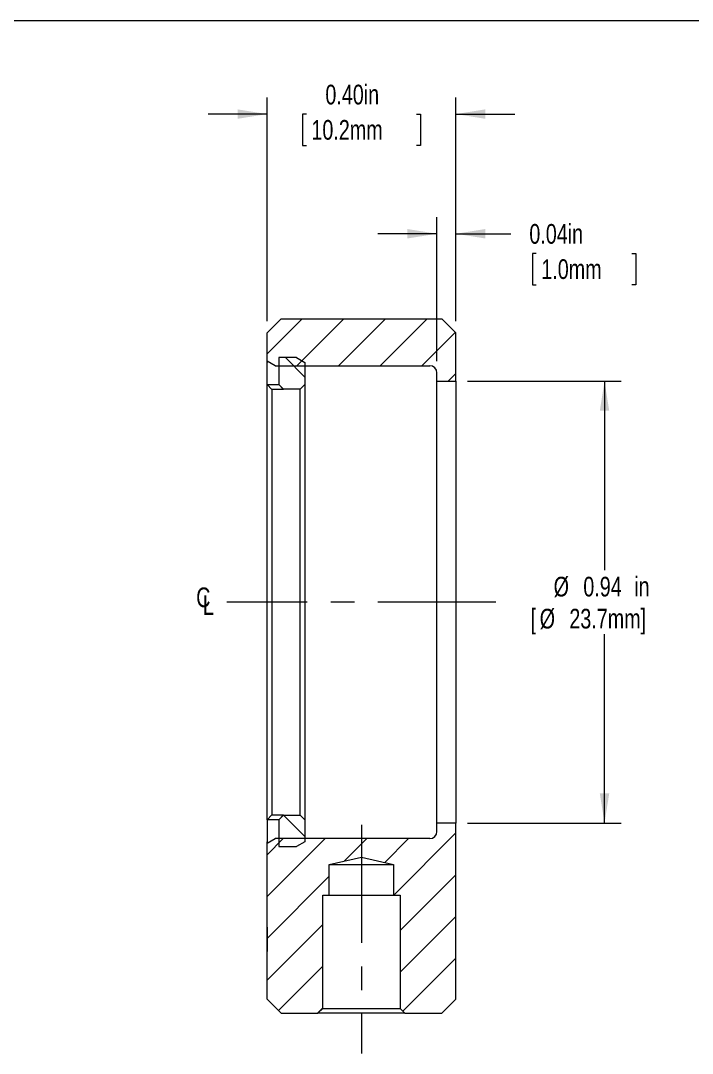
# Model space of a CAD drawing. Header units: inches. Extents: x 0.1 to 10.9, y 0 to 8.5.
# Drawn here: x 5.82 to 8.666, y 4.079 to 8.451 of the extents above; entities that cross this region are included whole.
import ezdxf

# ---------------------------------------------------------------- set-up
doc = ezdxf.new("R2010")
doc.units = ezdxf.units.IN
doc.header["$MEASUREMENT"] = 0
doc.linetypes.add('CENTERX2', pattern=[0.8, 0.5, -0.1, 0.1, -0.1])
doc.styles.add('SLDTEXTSTYLE0', font='TXT', dxfattribs={"width": 0.75})
doc.dimstyles.new('SLDDIMSTYLE6', dxfattribs={"dimtxt": 0.083333, "dimasz": 0.125, "dimexe": 0, "dimexo": 0.0625, "dimgap": 0.020833, "dimtad": 0, "dimtih": 1, "dimtoh": 1, "dimlfac": 0.5, "dimrnd": 1e-09, "dimdsep": 46, "dimtxsty": 'SLDTEXTSTYLE0', "dimsah": 1, "dimcen": 0.09, "dimadec": 0, "dimazin": 2, "dimtfac": 1, "dimtofl": 0, "dimtmove": 0, "dimatfit": 3, "dimfxl": 1, "dimfrac": 2, "dimtolj": 1, "dimtzin": 12, "dimarcsym": 0})
doc.dimstyles.new('SLDDIMSTYLE7', dxfattribs={"dimtxt": 0.083333, "dimasz": 0.125, "dimexe": 0, "dimexo": 0.0625, "dimgap": 0.020833, "dimtad": 0, "dimtih": 1, "dimtoh": 1, "dimlfac": 0.5, "dimrnd": 1e-09, "dimdsep": 46, "dimtxsty": 'SLDTEXTSTYLE0', "dimsah": 1, "dimcen": 0.09, "dimadec": 0, "dimazin": 2, "dimtfac": 1, "dimtmove": 0, "dimatfit": 0, "dimfxl": 1, "dimfrac": 2, "dimtolj": 1, "dimtzin": 12, "dimarcsym": 0})
doc.dimstyles.new('SLDDIMSTYLE8', dxfattribs={"dimtxt": 0.083333, "dimasz": 0.125, "dimexe": 0, "dimexo": 0.0625, "dimgap": 0.020833, "dimtad": 0, "dimtih": 1, "dimtoh": 1, "dimlfac": 0.5, "dimrnd": 1e-09, "dimzin": 0, "dimdsep": 46, "dimtxsty": 'SLDTEXTSTYLE0', "dimsah": 1, "dimcen": 0.09, "dimadec": 0, "dimazin": 0, "dimtfac": 1, "dimtmove": 0, "dimatfit": 0, "dimfxl": 1, "dimfrac": 2, "dimtolj": 1, "dimtzin": 12, "dimarcsym": 0})

# ---------------------------------------------------------------- blocks, each defined once
blk = doc.blocks.new('_D_5')
at = {"color": 8, "linetype": 'Continuous', "lineweight": 0}
for p, q in [((7.7137, 6.924), (8.3636, 6.924)), ((8.2936, 6.924), (8.2936, 6.1246)), ((8.2936, 5.054), (8.2936, 5.8533)), ((7.7137, 5.054), (8.3636, 5.054))]:
    blk.add_line(p, q, dxfattribs=at)
for points in [[(8.2936, 6.924), (8.2736, 6.799), (8.3136, 6.799)], [(8.2936, 5.054), (8.3136, 5.179), (8.2736, 5.179)]]:
    blk.add_solid(points, dxfattribs=at)
at = {"color": 8, "linetype": 'Continuous', "lineweight": 0, "attachment_point": 1, "style": 'SLDTEXTSTYLE0'}
for s, insert, char_height in [('%%c', (8.078, 6.0964), 0.08333), ('0.94', (8.2038, 6.0964), 0.08333), ('in', (8.4193, 6.0964), 0.08333), ('[', (7.9798, 5.9608), 0.0833), ('%%c', (8.0189, 5.9608), 0.08333), ('23.7mm]', (8.1446, 5.9608), 0.08333)]:
    blk.add_mtext(s, dxfattribs=dict(at, insert=insert, char_height=char_height))
blk = doc.blocks.new('_D_6')
at = {"color": 8, "linetype": 'Continuous', "lineweight": 0}
for p, q in [((7.5837, 7.0098), (7.5837, 7.6185)), ((7.6637, 7.179), (7.6637, 7.6185)), ((7.5837, 7.5485), (7.3337, 7.5485)), ((7.6637, 7.5485), (7.8968, 7.5485)), ((8.0047, 7.4654), (7.9878, 7.4654)), ((7.9878, 7.4654), (7.9878, 7.3329)), ((8.4091, 7.4654), (8.426, 7.4654)), ((8.426, 7.4654), (8.426, 7.3329)), ((7.9878, 7.3329), (8.0047, 7.3329)), ((8.426, 7.3329), (8.4091, 7.3329))]:
    blk.add_line(p, q, dxfattribs=at)
for points in [[(7.5837, 7.5485), (7.4587, 7.5685), (7.4587, 7.5285)], [(7.6637, 7.5485), (7.7887, 7.5285), (7.7887, 7.5685)]]:
    blk.add_solid(points, dxfattribs=at)
at = {"color": 8, "linetype": 'Continuous', "lineweight": 0, "char_height": 0.08333, "attachment_point": 1, "style": 'SLDTEXTSTYLE0'}
for s, insert in [('0.04in', (7.9751, 7.5897)), ('1.0mm', (8.0258, 7.4404))]:
    blk.add_mtext(s, dxfattribs=dict(at, insert=insert))
blk = doc.blocks.new('_D_7')
at = {"color": 8, "linetype": 'Continuous', "lineweight": 0}
for p, q in [((6.8637, 7.179), (6.8637, 8.1251)), ((7.6637, 7.179), (7.6637, 8.1251)), ((6.8637, 8.0551), (6.6137, 8.0551)), ((7.0307, 8.0551), (7.0138, 8.0551)), ((7.0138, 8.0551), (7.0138, 7.9227)), ((7.4967, 8.0551), (7.5136, 8.0551)), ((7.5136, 8.0551), (7.5136, 7.9227)), ((7.6637, 8.0551), (7.9137, 8.0551)), ((7.0138, 7.9227), (7.0307, 7.9227)), ((7.5136, 7.9227), (7.4967, 7.9227))]:
    blk.add_line(p, q, dxfattribs=at)
for points in [[(6.8637, 8.0551), (6.7387, 8.0751), (6.7387, 8.0351)], [(7.6637, 8.0551), (7.7887, 8.0351), (7.7887, 8.0751)]]:
    blk.add_solid(points, dxfattribs=at)
at = {"color": 8, "linetype": 'Continuous', "lineweight": 0, "char_height": 0.08333, "attachment_point": 1, "style": 'SLDTEXTSTYLE0'}
for s, insert in [('0.40in', (7.111, 8.1794)), ('10.2mm', (7.0518, 8.0301))]:
    blk.add_mtext(s, dxfattribs=dict(at, insert=insert))
blk = doc.blocks.new('SW_SYMBOL_MOD_CL')
at = {"color": 0, "linetype": 'Continuous', "lineweight": 0, "char_height": 30.8, "attachment_point": 5, "style": 'SLDTEXTSTYLE0'}
for s, insert in [('C', (15.7, 23.6)), ('L', (23.6, 11.8))]:
    blk.add_mtext(s, dxfattribs=dict(at, insert=insert))

msp = doc.modelspace()

# ---------------------------------------------------------------- hatches: boundary and pattern name
at = {"linetype": 'Continuous', "lineweight": 0}
h = msp.add_hatch(dxfattribs=at)
h.set_pattern_fill('ANSI31', style=0)
edge = h.paths.add_edge_path(flags=0)
edge.add_line((7.5837, 6.924), (7.6637, 6.924))
edge.add_line((7.6637, 6.924), (7.6637, 7.129))
edge.add_line((7.6637, 7.129), (7.6037, 7.189))
edge.add_line((7.6037, 7.189), (6.9237, 7.189))
edge.add_line((6.9237, 7.189), (6.8637, 7.129))
edge.add_line((6.8637, 7.129), (6.8637, 7.0098))
edge.add_line((6.8637, 7.0098), (6.8984, 6.9898))
edge.add_line((6.8984, 6.9898), (7.5537, 6.9898))
edge.add_arc((7.5537, 6.9598), 0.03, 0, 90, ccw=False)
edge.add_line((7.5837, 6.9598), (7.5837, 6.924))
h = msp.add_hatch(dxfattribs=at)
h.set_pattern_fill('ANSI31', angle=90, style=0)
h.paths.add_polyline_path([(7.0237, 7.004), (6.9891, 7.024), (6.9137, 7.024), (6.9137, 6.911), (6.9337, 6.891), (7.0037, 6.891), (7.0237, 6.911)], flags=0)
h = msp.add_hatch(dxfattribs=at)
h.set_pattern_fill('ANSI31', angle=90, style=0)
h.paths.add_polyline_path([(6.9137, 5.067), (6.9137, 4.954), (6.9891, 4.954), (7.0237, 4.974), (7.0237, 5.067), (7.0037, 5.087), (6.9337, 5.087)], flags=0)
h = msp.add_hatch(dxfattribs=at)
h.set_pattern_fill('ANSI31', style=0)
edge = h.paths.add_edge_path(flags=0)
edge.add_line((6.8637, 4.6125), (6.8639, 4.6125))
edge.add_line((6.8639, 4.6125), (6.8639, 4.5106))
edge.add_line((6.8639, 4.5106), (6.8637, 4.5106))
edge.add_line((6.8637, 4.5106), (6.8637, 4.309))
edge.add_line((6.8637, 4.309), (6.9237, 4.249))
edge.add_line((6.9237, 4.249), (7.0797, 4.249))
edge.add_line((7.0797, 4.249), (7.0997, 4.269))
edge.add_line((7.0997, 4.269), (7.0997, 4.749))
edge.add_line((7.0997, 4.749), (7.1277, 4.749))
edge.add_line((7.1277, 4.749), (7.1277, 4.879))
edge.add_line((7.1277, 4.879), (7.2637, 4.9091))
edge.add_line((7.2637, 4.9091), (7.3997, 4.879))
edge.add_line((7.3997, 4.879), (7.3997, 4.749))
edge.add_line((7.3997, 4.749), (7.4277, 4.749))
edge.add_line((7.4277, 4.749), (7.4277, 4.269))
edge.add_line((7.4277, 4.269), (7.4477, 4.249))
edge.add_line((7.4477, 4.249), (7.6037, 4.249))
edge.add_line((7.6037, 4.249), (7.6637, 4.309))
edge.add_line((7.6637, 4.309), (7.6637, 5.054))
edge.add_line((7.6637, 5.054), (7.5837, 5.054))
edge.add_line((7.5837, 5.054), (7.5837, 5.0182))
edge.add_arc((7.5537, 5.0182), 0.03, 270, 360, ccw=False)
edge.add_line((7.5537, 4.9882), (6.8984, 4.9882))
edge.add_line((6.8984, 4.9882), (6.8637, 4.9682))
edge.add_line((6.8637, 4.9682), (6.8637, 4.8452))
edge.add_line((6.8637, 4.8452), (6.8639, 4.8452))
edge.add_line((6.8639, 4.8452), (6.8639, 4.689))
edge.add_line((6.8639, 4.689), (6.8637, 4.689))
edge.add_line((6.8637, 4.689), (6.8637, 4.6125))

# ---------------------------------------------------------------- linework, layer by layer
at = {"color": 7, "linetype": 'Continuous', "lineweight": 0}
for p, q in [((0.0622, 8.4506), (10.9445, 8.4506)), ((6.8637, 7.129), (6.9237, 7.189)), ((6.9237, 7.189), (7.6037, 7.189)), ((7.6037, 7.189), (7.6637, 7.129)), ((6.8637, 7.0098), (6.8637, 7.129)), ((7.6637, 6.924), (7.6637, 7.129)), ((6.8984, 6.9898), (6.8637, 7.0098)), ((6.8637, 7.0035), (6.8637, 7.0098)), ((6.8687, 7.0064), (6.8637, 7.0035)), ((6.8637, 6.9104), (6.8637, 7.0035)), ((6.9137, 7.024), (6.9137, 6.911)), ((6.9891, 7.024), (6.9137, 7.024)), ((6.9891, 7.024), (7.0237, 7.004)), ((7.0237, 7.004), (7.0237, 6.911)), ((6.8984, 6.9898), (7.5537, 6.9898)), ((6.8984, 6.9898), (6.8984, 6.9893)), ((7.5837, 6.924), (7.5837, 6.9598)), ((6.8637, 6.9104), (6.9137, 6.9104)), ((6.8637, 6.9104), (6.8637, 6.9104)), ((6.8637, 6.9104), (6.8837, 6.8895)), ((6.8637, 5.0675), (6.8637, 6.9104)), ((6.9337, 6.891), (6.9137, 6.911)), ((6.9137, 6.9104), (6.9137, 6.911)), ((6.9137, 6.9104), (6.9337, 6.8895)), ((6.9137, 6.9104), (6.9137, 6.9104)), ((7.0237, 6.911), (7.0037, 6.891)), ((7.0237, 6.911), (7.0237, 5.067)), ((7.5837, 6.924), (7.6637, 6.924)), ((7.5837, 5.054), (7.5837, 6.924)), ((7.6637, 6.924), (7.6637, 5.054)), ((6.8837, 6.8895), (6.8837, 5.0884)), ((6.9337, 6.8895), (6.8837, 6.8895)), ((7.0037, 6.891), (6.9337, 6.891)), ((6.9337, 6.891), (6.9337, 6.8895)), ((7.0037, 5.087), (7.0037, 6.891)), ((6.8637, 5.0675), (6.8837, 5.0884)), ((6.8837, 5.0884), (6.9337, 5.0884)), ((6.9337, 5.0884), (6.9137, 5.0675)), ((6.9137, 5.067), (6.9337, 5.087)), ((6.9337, 5.0884), (6.9337, 5.087)), ((6.9337, 5.087), (7.0037, 5.087)), ((7.0037, 5.087), (7.0237, 5.067)), ((6.8637, 5.0675), (6.8637, 4.9745)), ((6.8637, 5.0675), (6.8637, 5.0675)), ((6.9137, 5.0675), (6.8637, 5.0675)), ((6.9137, 5.0675), (6.9137, 5.0675)), ((6.9137, 5.067), (6.9137, 5.0675)), ((6.9137, 5.067), (6.9137, 4.954)), ((7.0237, 5.067), (7.0237, 4.974)), ((7.5837, 5.0182), (7.5837, 5.054)), ((7.6637, 5.054), (7.5837, 5.054)), ((7.6637, 4.309), (7.6637, 5.054)), ((6.8637, 4.9682), (6.8984, 4.9882)), ((6.8984, 4.9887), (6.8984, 4.9882)), ((7.5537, 4.9882), (6.8984, 4.9882)), ((6.8637, 4.9745), (6.8687, 4.9716)), ((6.8637, 4.9682), (6.8637, 4.9745)), ((6.8637, 4.8452), (6.8637, 4.9682)), ((6.9137, 4.954), (6.9891, 4.954)), ((7.0237, 4.974), (6.9891, 4.954)), ((7.1277, 4.879), (7.2637, 4.9091)), ((7.2637, 4.9091), (7.3997, 4.879)), ((7.1277, 4.749), (7.1277, 4.879)), ((7.1277, 4.879), (7.3997, 4.879)), ((7.3997, 4.879), (7.3997, 4.749)), ((6.8639, 4.8452), (6.8637, 4.8452)), ((6.8637, 4.8158), (6.8637, 4.8452)), ((6.8639, 4.8158), (6.8637, 4.8158)), ((6.8639, 4.689), (6.8639, 4.8452)), ((6.8639, 4.7985), (6.8637, 4.7985)), ((6.8639, 4.7797), (6.8637, 4.7797)), ((6.8637, 4.7473), (6.8637, 4.7797)), ((6.8639, 4.7472), (6.8637, 4.7472)), ((7.0997, 4.749), (7.1277, 4.749)), ((7.0997, 4.269), (7.0997, 4.749)), ((7.1277, 4.749), (7.3997, 4.749)), ((7.3997, 4.749), (7.4277, 4.749)), ((7.4277, 4.749), (7.4277, 4.269)), ((6.8639, 4.7145), (6.8637, 4.7145)), ((6.8637, 4.6125), (6.8637, 4.689)), ((6.8637, 4.689), (6.8639, 4.689)), ((6.8639, 4.6125), (6.8637, 4.6125)), ((6.8637, 4.5769), (6.8637, 4.6125)), ((6.8639, 4.6125), (6.8639, 4.5106)), ((6.8639, 4.5769), (6.8637, 4.5769)), ((6.8637, 4.5106), (6.8637, 4.5769)), ((6.8637, 4.309), (6.8637, 4.5106)), ((6.8637, 4.5106), (6.8639, 4.5106)), ((6.9237, 4.249), (6.8637, 4.309)), ((7.6637, 4.309), (7.6037, 4.249)), ((6.9237, 4.249), (7.0797, 4.249)), ((7.0997, 4.269), (7.0797, 4.249)), ((7.4477, 4.249), (7.0797, 4.249)), ((7.0997, 4.269), (7.4277, 4.269)), ((7.4477, 4.249), (7.4277, 4.269)), ((7.4477, 4.249), (7.6037, 4.249))]:
    msp.add_line(p, q, dxfattribs=at)
at = {"color": 7, "linetype": 'CENTERX2', "lineweight": 0}
for p, q in [((7.8337, 5.989), (6.6937, 5.989)), ((7.2637, 5.0466), (7.2637, 4.079))]:
    msp.add_line(p, q, dxfattribs=at)
at = {"color": 7, "linetype": 'Continuous', "lineweight": 0}
for centre, start, end in [((7.5537, 6.9598), 0, 90), ((7.5537, 5.0182), 270, 0)]:
    msp.add_arc(centre, 0.03, start, end, dxfattribs=at)
for points in [[(6.8637, 4.7985), (6.8637, 4.8104), (6.8637, 4.8158), (6.8637, 4.8158)], [(6.8637, 4.7797), (6.8637, 4.7797), (6.8637, 4.7864), (6.8637, 4.7985)], [(6.8637, 4.7145), (6.8637, 4.7307), (6.8637, 4.7472), (6.8637, 4.7472)], [(6.8637, 4.689), (6.8637, 4.6944), (6.8637, 4.71), (6.8637, 4.7145)]]:
    msp.add_open_spline(points, degree=3, dxfattribs=at)

# ---------------------------------------------------------------- block references
at = {"color": 7, "linetype": 'Continuous', "lineweight": 0, "xscale": 0.0027037109, "yscale": 0.0027037109, "zscale": 0.0027037109}
msp.add_blockref('SW_SYMBOL_MOD_CL', (6.5514, 5.945), dxfattribs=at)

# ---------------------------------------------------------------- dimensions: what is measured, and where the dimension line sits
at = {"color": 8, "linetype": 'Continuous', "lineweight": 0}
for base, p1, dimstyle, picture, middle in [((7.6637, 8.0551), (6.8637, 7.129), 'SLDDIMSTYLE8', '_D_7', (7.2637, 8.0551)), ((7.6637, 7.5485), (7.5837, 6.9598), 'SLDDIMSTYLE7', '_D_6', (8.2069, 7.5485))]:
    dim = msp.add_linear_dim(base=base, p1=p1, p2=(7.6637, 7.129), dimstyle=dimstyle, dxfattribs=at)
    dim.commit()
    dim.dimension.update_dxf_attribs({"geometry": picture, "text_midpoint": middle, "dimtype": 160})
dim = msp.add_linear_dim(base=(8.2936303668, 6.9239783253), p1=(7.663709107, 5.0539783253), p2=(7.663709107, 6.9239783253), angle=90, text='%%c<>in\\P[%%c23.7mm]', dimstyle='SLDDIMSTYLE6', dxfattribs=at)
dim.commit()
dim.dimension.update_dxf_attribs({"geometry": '_D_5', "text_midpoint": (8.2936303668, 5.9889783253), "dimtype": 160})

doc.saveas('drawing.dxf')
